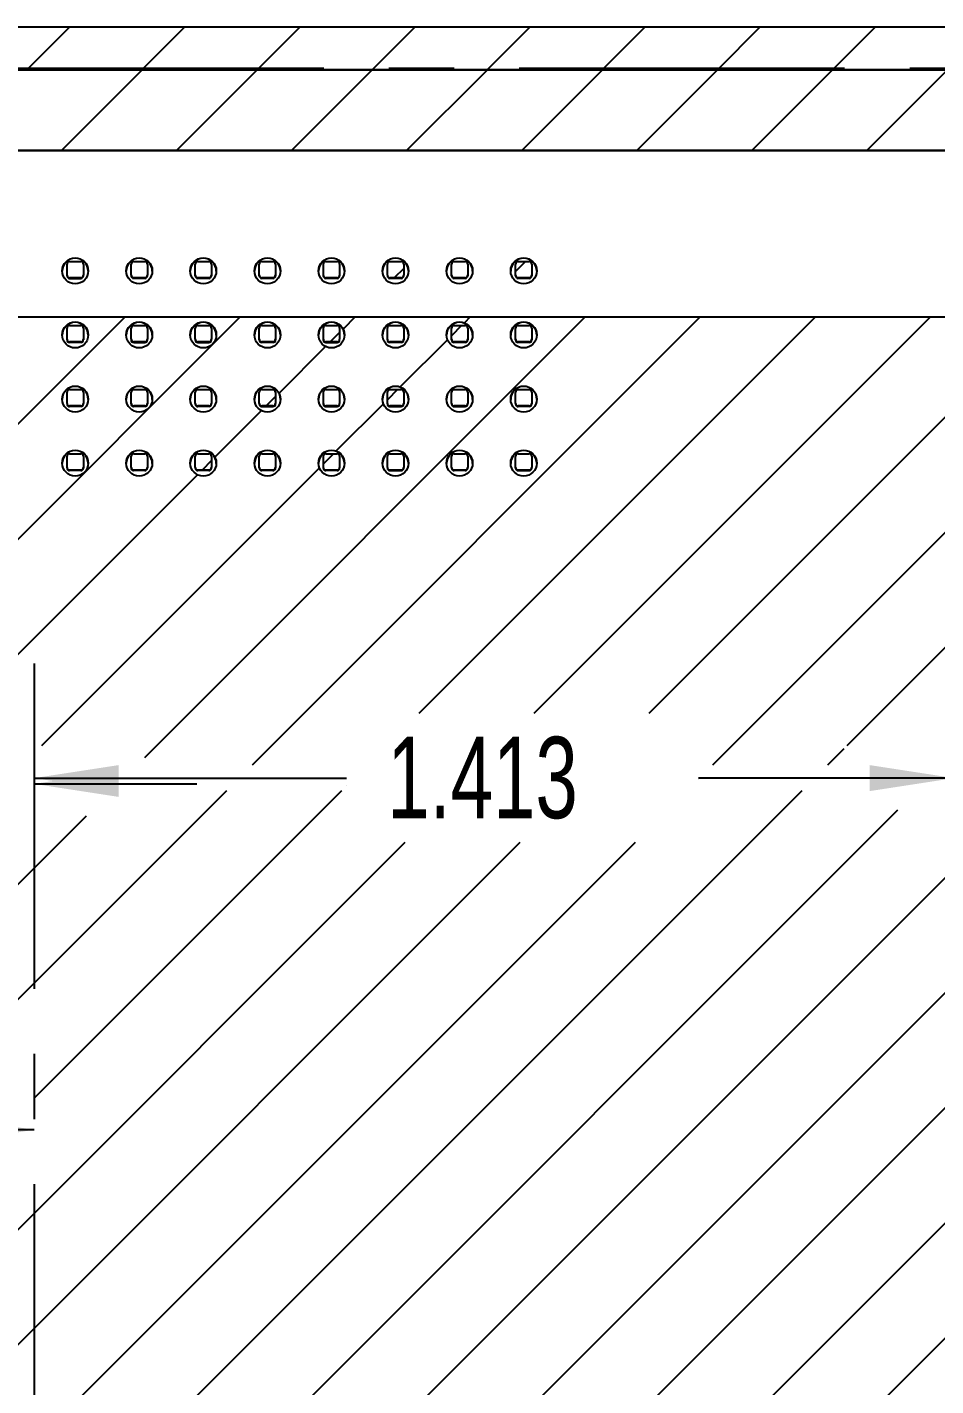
# Model space of a CAD drawing. Extents: x -3.1 to 16.8, y 0.7 to 10.7.
# Drawn here: x 4.74 to 6.136, y 4.812 to 6.899 of the extents above; entities that cross this region are included whole.
import ezdxf
from ezdxf.enums import TextEntityAlignment as Align

# ---------------------------------------------------------------- set-up
doc = ezdxf.new("R2010")
doc.units = 0
doc.linetypes.add('CENTERX2', pattern=[0.8, 0.5, -0.1, 0.1, -0.1])
doc.layers.get('0').update_dxf_attribs({"linetype": 'CONTINUOUS'})
doc.dimstyles.new('SLDDIMSTYLE1', dxfattribs={"dimtxt": 0.125, "dimasz": 0.13, "dimexe": 0, "dimexo": 0.0625, "dimgap": 0.03125, "dimtad": 0, "dimtih": 1, "dimtoh": 1, "dimzin": 12, "dimsah": 1, "dimcen": 0.09, "dimazin": 3, "dimtfac": 1, "dimtofl": 0, "dimtmove": 0, "dimatfit": 3})
doc.dimstyles.new('SLDDIMSTYLE2', dxfattribs={"dimtxt": 0.125, "dimasz": 0.13, "dimexe": 0, "dimexo": 0.0625, "dimgap": 0.03125, "dimtad": 0, "dimtih": 1, "dimtoh": 1, "dimzin": 12, "dimsah": 1, "dimcen": 0.09, "dimazin": 3, "dimtfac": 1, "dimtofl": 0, "dimtmove": 0, "dimatfit": 3})

# ---------------------------------------------------------------- blocks, each defined once
blk = doc.blocks.new('*D3')
at = {"color": 7, "linetype": 'CONTINUOUS'}
for p, q in [((2.562, 6.1687), (2.562, 5.0801)), ((2.562, 5.2051), (3.6659, 5.2051)), ((4.751, 5.2051), (4.2064, 5.2051))]:
    blk.add_line(p, q, dxfattribs=at)
for points in [[(2.562, 5.2051), (2.692, 5.1851), (2.692, 5.2251)], [(4.751, 5.2051), (4.621, 5.2251), (4.621, 5.1851)]]:
    blk.add_solid(points, dxfattribs=at)
at = {"color": 7, "linetype": 'CONTINUOUS', "width": 0.7}
blk.add_text('2.189', height=0.125, dxfattribs=at).set_placement((3.7284, 5.106), align=Align.BOTTOM_LEFT)
blk = doc.blocks.new('*D4')
at = {"color": 7, "linetype": 'CONTINUOUS'}
for p, q in [((4.3337, 6.1687), (4.3337, 5.6115)), ((4.3337, 5.7365), (4.0837, 5.7365)), ((4.751, 5.7365), (5.001, 5.7365))]:
    blk.add_line(p, q, dxfattribs=at)
for points in [[(4.3337, 5.7365), (4.2037, 5.7565), (4.2037, 5.7165)], [(4.751, 5.7365), (4.881, 5.7165), (4.881, 5.7565)]]:
    blk.add_solid(points, dxfattribs=at)
at = {"color": 7, "linetype": 'CONTINUOUS', "width": 0.7}
blk.add_text('.417', height=0.125, dxfattribs=at).set_placement((4.3683, 5.6373), align=Align.BOTTOM_LEFT)
blk = doc.blocks.new('*D5')
at = {"color": 7, "linetype": 'CONTINUOUS'}
for p, q in [((6.1644, 6.1687), (6.1644, 5.6204)), ((4.751, 5.7454), (5.2308, 5.7454)), ((6.1644, 5.7454), (5.7713, 5.7454))]:
    blk.add_line(p, q, dxfattribs=at)
for points in [[(4.751, 5.7454), (4.881, 5.7254), (4.881, 5.7654)], [(6.1644, 5.7454), (6.0344, 5.7654), (6.0344, 5.7254)]]:
    blk.add_solid(points, dxfattribs=at)
at = {"color": 7, "linetype": 'CONTINUOUS', "width": 0.7}
blk.add_text('1.413', height=0.125, dxfattribs=at).set_placement((5.2933, 5.6463), align=Align.BOTTOM_LEFT)

msp = doc.modelspace()

# ---------------------------------------------------------------- linework, layer by layer
at = {"color": 7, "linetype": 'CONTINUOUS'}
for p, q in [((7.5784, 6.899), (1.9236, 6.899)), ((4.8053, 6.899), (4.7404, 6.834)), ((4.9821, 6.899), (4.9171, 6.834)), ((5.1589, 6.899), (5.0939, 6.834)), ((5.3357, 6.899), (5.2707, 6.834)), ((5.5124, 6.899), (5.4475, 6.834)), ((5.6892, 6.899), (5.6242, 6.834)), ((5.866, 6.899), (5.801, 6.834)), ((6.0428, 6.899), (5.9778, 6.834)), ((1.9236, 6.834), (7.5784, 6.834)), ((2.5463, 6.8337), (6.9557, 6.8337)), ((4.9168, 6.8337), (4.7928, 6.7097)), ((5.0936, 6.8337), (4.9696, 6.7097)), ((5.2704, 6.8337), (5.1464, 6.7097)), ((5.4472, 6.8337), (5.3231, 6.7097)), ((5.6239, 6.8337), (5.4999, 6.7097)), ((5.8007, 6.8337), (5.6767, 6.7097)), ((5.9775, 6.8337), (5.8535, 6.7097)), ((6.1543, 6.8337), (6.0303, 6.7097)), ((2.5618, 6.7097), (6.9402, 6.7097)), ((6.9402, 6.7097), (2.5618, 6.7097)), ((4.8015, 6.518), (4.8015, 6.5351)), ((4.8054, 6.539), (4.8226, 6.539)), ((4.8265, 6.5351), (4.8265, 6.518)), ((4.8999, 6.518), (4.8999, 6.5351)), ((4.9039, 6.539), (4.921, 6.539)), ((4.9249, 6.5351), (4.9249, 6.518)), ((4.9983, 6.518), (4.9983, 6.5351)), ((5.0023, 6.539), (5.0194, 6.539)), ((5.0233, 6.5351), (5.0233, 6.518)), ((5.0968, 6.518), (5.0968, 6.5351)), ((5.1007, 6.539), (5.1178, 6.539)), ((5.1218, 6.5351), (5.1218, 6.518)), ((5.1952, 6.518), (5.1952, 6.5351)), ((5.1991, 6.539), (5.2163, 6.539)), ((5.2202, 6.5351), (5.2202, 6.518)), ((5.2936, 6.518), (5.2936, 6.5351)), ((5.2976, 6.539), (5.3147, 6.539)), ((5.3186, 6.5351), (5.3186, 6.518)), ((5.392, 6.518), (5.392, 6.5351)), ((5.396, 6.539), (5.4131, 6.539)), ((5.417, 6.5351), (5.417, 6.518)), ((5.506, 6.539), (5.4905, 6.5235)), ((5.4905, 6.518), (5.4905, 6.5351)), ((5.4944, 6.539), (5.5115, 6.539)), ((5.5155, 6.5351), (5.5155, 6.518)), ((4.8015, 6.5171), (4.8015, 6.518)), ((4.8226, 6.514), (4.8054, 6.514)), ((4.8054, 6.5131), (4.8054, 6.514)), ((4.8054, 6.5131), (4.8226, 6.5131)), ((4.8226, 6.5131), (4.8226, 6.514)), ((4.8265, 6.5171), (4.8265, 6.518)), ((4.8999, 6.518), (4.8999, 6.5171)), ((4.921, 6.514), (4.9039, 6.514)), ((4.9039, 6.514), (4.9039, 6.5131)), ((4.921, 6.5131), (4.9039, 6.5131)), ((4.921, 6.514), (4.921, 6.5131)), ((4.9249, 6.5171), (4.9249, 6.518)), ((4.9983, 6.5171), (4.9983, 6.518)), ((5.0194, 6.514), (5.0023, 6.514)), ((5.0023, 6.514), (5.0023, 6.5131)), ((5.0194, 6.5131), (5.0023, 6.5131)), ((5.0194, 6.514), (5.0194, 6.5131)), ((5.0233, 6.518), (5.0233, 6.5171)), ((5.0968, 6.5171), (5.0968, 6.518)), ((5.1178, 6.514), (5.1007, 6.514)), ((5.1007, 6.5131), (5.1007, 6.514)), ((5.1178, 6.5131), (5.1007, 6.5131)), ((5.1178, 6.514), (5.1178, 6.5131)), ((5.1218, 6.518), (5.1218, 6.5171)), ((5.1952, 6.5171), (5.1952, 6.518)), ((5.2163, 6.514), (5.1991, 6.514)), ((5.1991, 6.514), (5.1991, 6.5131)), ((5.2163, 6.5131), (5.1991, 6.5131)), ((5.2163, 6.514), (5.2163, 6.5131)), ((5.2202, 6.518), (5.2202, 6.5171)), ((5.2936, 6.518), (5.2936, 6.5171)), ((5.3147, 6.514), (5.2976, 6.514)), ((5.2976, 6.514), (5.2976, 6.5131)), ((5.3147, 6.5131), (5.2976, 6.5131)), ((5.3186, 6.5284), (5.3042, 6.514)), ((5.3147, 6.514), (5.3147, 6.5131)), ((5.3186, 6.5171), (5.3186, 6.518)), ((5.392, 6.5171), (5.392, 6.518)), ((5.4131, 6.514), (5.396, 6.514)), ((5.396, 6.5131), (5.396, 6.514)), ((5.4131, 6.5131), (5.396, 6.5131)), ((5.4131, 6.514), (5.4131, 6.5131)), ((5.417, 6.518), (5.417, 6.5171)), ((5.4905, 6.5171), (5.4905, 6.518)), ((5.5115, 6.514), (5.4944, 6.514)), ((5.4944, 6.5131), (5.4944, 6.514)), ((5.5115, 6.5131), (5.4944, 6.5131)), ((5.5115, 6.5131), (5.5115, 6.514)), ((5.5155, 6.518), (5.5155, 6.5171)), ((7.7189, 6.4538), (2.428, 1.1629)), ((4.8905, 6.4538), (4.2227, 5.786)), ((5.0672, 6.4538), (4.4489, 5.8355)), ((4.494, 6.4538), (6.7797, 6.4538)), ((5.5976, 6.4538), (4.9204, 5.7766)), ((5.7743, 6.4538), (5.0857, 5.7651)), ((5.244, 6.4538), (5.2255, 6.4353)), ((5.9511, 6.4538), (5.3418, 5.8444)), ((5.4208, 6.4538), (5.4118, 6.4448)), ((6.1279, 6.4538), (5.5185, 5.8444)), ((4.8015, 6.4195), (4.8015, 6.4367)), ((4.8054, 6.4406), (4.8226, 6.4406)), ((4.8265, 6.4367), (4.8265, 6.4195)), ((4.8999, 6.4195), (4.8999, 6.4367)), ((4.9039, 6.4406), (4.921, 6.4406)), ((4.9249, 6.4367), (4.9249, 6.4195)), ((4.9983, 6.4195), (4.9983, 6.4367)), ((5.0023, 6.4406), (5.0194, 6.4406)), ((5.0233, 6.4367), (5.0233, 6.4195)), ((5.0968, 6.4195), (5.0968, 6.4367)), ((5.1007, 6.4406), (5.1178, 6.4406)), ((5.1218, 6.4367), (5.1218, 6.4195)), ((5.1952, 6.4195), (5.1952, 6.4367)), ((5.1991, 6.4406), (5.2163, 6.4406)), ((5.2202, 6.43), (5.2058, 6.4156)), ((5.2202, 6.4367), (5.2202, 6.4195)), ((5.2936, 6.4195), (5.2936, 6.4367)), ((5.2976, 6.4406), (5.3147, 6.4406)), ((5.3186, 6.4367), (5.3186, 6.4195)), ((5.4076, 6.4406), (5.392, 6.425)), ((5.392, 6.4195), (5.392, 6.4367)), ((5.396, 6.4406), (5.4131, 6.4406)), ((5.417, 6.4367), (5.417, 6.4195)), ((5.4905, 6.4195), (5.4905, 6.4367)), ((5.4944, 6.4406), (5.5115, 6.4406)), ((5.5155, 6.4367), (5.5155, 6.4195)), ((4.8015, 6.4186), (4.8015, 6.4195)), ((4.8226, 6.4156), (4.8054, 6.4156)), ((4.8054, 6.4147), (4.8054, 6.4156)), ((4.8226, 6.4147), (4.8054, 6.4147)), ((4.8226, 6.4156), (4.8226, 6.4147)), ((4.8265, 6.4195), (4.8265, 6.4186)), ((4.8999, 6.4195), (4.8999, 6.4186)), ((4.921, 6.4156), (4.9039, 6.4156)), ((4.9039, 6.4147), (4.9039, 6.4156)), ((4.9039, 6.4147), (4.921, 6.4147)), ((4.921, 6.4147), (4.921, 6.4156)), ((4.9249, 6.4186), (4.9249, 6.4195)), ((4.9983, 6.4195), (4.9983, 6.4186)), ((5.0194, 6.4156), (5.0023, 6.4156)), ((5.0023, 6.4147), (5.0023, 6.4156)), ((5.0023, 6.4147), (5.0194, 6.4147)), ((5.0194, 6.4147), (5.0194, 6.4156)), ((5.0233, 6.4186), (5.0233, 6.4195)), ((5.0968, 6.4186), (5.0968, 6.4195)), ((5.1178, 6.4156), (5.1007, 6.4156)), ((5.1007, 6.4147), (5.1007, 6.4156)), ((5.1178, 6.4147), (5.1007, 6.4147)), ((5.1178, 6.4156), (5.1178, 6.4147)), ((5.1218, 6.4195), (5.1218, 6.4186)), ((5.1986, 6.4084), (5.1271, 6.3369)), ((5.1952, 6.4195), (5.1952, 6.4186)), ((5.2163, 6.4156), (5.1991, 6.4156)), ((5.1991, 6.4156), (5.1991, 6.4147)), ((5.1991, 6.4147), (5.2163, 6.4147)), ((5.2163, 6.4147), (5.2163, 6.4156)), ((5.2202, 6.4186), (5.2202, 6.4195)), ((5.2936, 6.4186), (5.2936, 6.4195)), ((5.3147, 6.4156), (5.2976, 6.4156)), ((5.2976, 6.4147), (5.2976, 6.4156)), ((5.3147, 6.4147), (5.2976, 6.4147)), ((5.3859, 6.4189), (5.3134, 6.3464)), ((5.3147, 6.4156), (5.3147, 6.4147)), ((5.3186, 6.4195), (5.3186, 6.4186)), ((5.392, 6.4186), (5.392, 6.4195)), ((5.4131, 6.4156), (5.396, 6.4156)), ((5.396, 6.4147), (5.396, 6.4156)), ((5.4131, 6.4147), (5.396, 6.4147)), ((5.4131, 6.4156), (5.4131, 6.4147)), ((5.417, 6.4195), (5.417, 6.4186)), ((5.4905, 6.4186), (5.4905, 6.4195)), ((5.5115, 6.4156), (5.4944, 6.4156)), ((5.4944, 6.4156), (5.4944, 6.4147)), ((5.5115, 6.4147), (5.4944, 6.4147)), ((5.5115, 6.4156), (5.5115, 6.4147)), ((5.5155, 6.4195), (5.5155, 6.4186)), ((7.2626, 6.3511), (2.428, 1.5165)), ((4.8015, 6.3211), (4.8015, 6.3382)), ((4.8054, 6.3422), (4.8226, 6.3422)), ((4.8265, 6.3382), (4.8265, 6.3211)), ((4.8999, 6.3211), (4.8999, 6.3382)), ((4.9039, 6.3422), (4.921, 6.3422)), ((4.9249, 6.3382), (4.9249, 6.3211)), ((4.9983, 6.3211), (4.9983, 6.3382)), ((5.0023, 6.3422), (5.0194, 6.3422)), ((5.0233, 6.3382), (5.0233, 6.3211)), ((5.0968, 6.3211), (5.0968, 6.3382)), ((5.1007, 6.3422), (5.1178, 6.3422)), ((5.1218, 6.3315), (5.1074, 6.3172)), ((5.1218, 6.3382), (5.1218, 6.3211)), ((5.1952, 6.3211), (5.1952, 6.3382)), ((5.1991, 6.3422), (5.2163, 6.3422)), ((5.2202, 6.3382), (5.2202, 6.3211)), ((5.3092, 6.3422), (5.2936, 6.3266)), ((5.2936, 6.3211), (5.2936, 6.3382)), ((5.2976, 6.3422), (5.3147, 6.3422)), ((5.3186, 6.3382), (5.3186, 6.3211)), ((5.392, 6.3211), (5.392, 6.3382)), ((5.396, 6.3422), (5.4131, 6.3422)), ((5.417, 6.3382), (5.417, 6.3211)), ((5.4905, 6.3211), (5.4905, 6.3382)), ((5.4944, 6.3422), (5.5115, 6.3422)), ((5.5155, 6.3382), (5.5155, 6.3211)), ((4.8015, 6.3211), (4.8015, 6.3202)), ((4.8226, 6.3172), (4.8054, 6.3172)), ((4.8054, 6.3172), (4.8054, 6.3163)), ((4.8226, 6.3163), (4.8054, 6.3163)), ((4.8226, 6.3172), (4.8226, 6.3163)), ((4.8265, 6.3202), (4.8265, 6.3211)), ((4.8999, 6.3202), (4.8999, 6.3211)), ((4.921, 6.3172), (4.9039, 6.3172)), ((4.9039, 6.3163), (4.9039, 6.3172)), ((4.921, 6.3163), (4.9039, 6.3163)), ((4.921, 6.3172), (4.921, 6.3163)), ((4.9249, 6.3211), (4.9249, 6.3202)), ((4.9983, 6.3211), (4.9983, 6.3202)), ((5.0194, 6.3172), (5.0023, 6.3172)), ((5.0023, 6.3172), (5.0023, 6.3163)), ((5.0194, 6.3163), (5.0023, 6.3163)), ((5.0194, 6.3172), (5.0194, 6.3163)), ((5.0233, 6.3202), (5.0233, 6.3211)), ((5.1002, 6.3099), (5.0286, 6.2384)), ((5.0968, 6.3211), (5.0968, 6.3202)), ((5.1178, 6.3172), (5.1007, 6.3172)), ((5.1007, 6.3163), (5.1007, 6.3172)), ((5.1007, 6.3163), (5.1178, 6.3163)), ((5.1178, 6.3163), (5.1178, 6.3172)), ((5.1218, 6.3202), (5.1218, 6.3211)), ((5.1952, 6.3211), (5.1952, 6.3202)), ((5.2163, 6.3172), (5.1991, 6.3172)), ((5.1991, 6.3172), (5.1991, 6.3163)), ((5.1991, 6.3163), (5.2163, 6.3163)), ((5.2875, 6.3205), (5.215, 6.248)), ((5.2163, 6.3163), (5.2163, 6.3172)), ((5.2202, 6.3202), (5.2202, 6.3211)), ((5.2936, 6.3202), (5.2936, 6.3211)), ((5.3147, 6.3172), (5.2976, 6.3172)), ((5.2976, 6.3172), (5.2976, 6.3163)), ((5.2976, 6.3163), (5.3147, 6.3163)), ((5.3147, 6.3172), (5.3147, 6.3163)), ((5.3186, 6.3211), (5.3186, 6.3202)), ((5.392, 6.3211), (5.392, 6.3202)), ((5.4131, 6.3172), (5.396, 6.3172)), ((5.396, 6.3172), (5.396, 6.3163)), ((5.396, 6.3163), (5.4131, 6.3163)), ((5.4131, 6.3163), (5.4131, 6.3172)), ((5.417, 6.3202), (5.417, 6.3211)), ((5.4905, 6.3211), (5.4905, 6.3202)), ((5.5115, 6.3172), (5.4944, 6.3172)), ((5.4944, 6.3172), (5.4944, 6.3163)), ((5.5115, 6.3163), (5.4944, 6.3163)), ((5.5115, 6.3172), (5.5115, 6.3163)), ((5.5155, 6.3211), (5.5155, 6.3202)), ((6.1593, 6.3084), (5.6953, 5.8444)), ((7.3688, 6.2804), (2.428, 1.3397)), ((4.8054, 6.2437), (4.8226, 6.2437)), ((4.9039, 6.2437), (4.921, 6.2437)), ((5.0023, 6.2437), (5.0194, 6.2437)), ((5.1007, 6.2437), (5.1178, 6.2437)), ((5.2107, 6.2437), (5.1952, 6.2282)), ((5.1991, 6.2437), (5.2163, 6.2437)), ((5.2976, 6.2437), (5.3147, 6.2437)), ((5.396, 6.2437), (5.4131, 6.2437)), ((5.4944, 6.2437), (5.5115, 6.2437)), ((5.1891, 6.2221), (4.762, 5.795)), ((4.8015, 6.2227), (4.8015, 6.2398)), ((4.8015, 6.2218), (4.8015, 6.2227)), ((4.8265, 6.2398), (4.8265, 6.2227)), ((4.8265, 6.2227), (4.8265, 6.2218)), ((4.8999, 6.2227), (4.8999, 6.2398)), ((4.8999, 6.2227), (4.8999, 6.2218)), ((4.9249, 6.2398), (4.9249, 6.2227)), ((4.9249, 6.2227), (4.9249, 6.2218)), ((4.9983, 6.2227), (4.9983, 6.2398)), ((4.9983, 6.2227), (4.9983, 6.2218)), ((5.0233, 6.2331), (5.009, 6.2187)), ((5.0233, 6.2398), (5.0233, 6.2227)), ((5.0233, 6.2218), (5.0233, 6.2227)), ((5.0968, 6.2227), (5.0968, 6.2398)), ((5.0968, 6.2218), (5.0968, 6.2227)), ((5.1218, 6.2398), (5.1218, 6.2227)), ((5.1218, 6.2227), (5.1218, 6.2218)), ((5.1952, 6.2227), (5.1952, 6.2398)), ((5.1952, 6.2218), (5.1952, 6.2227)), ((5.2202, 6.2398), (5.2202, 6.2227)), ((5.2202, 6.2227), (5.2202, 6.2218)), ((5.2936, 6.2227), (5.2936, 6.2398)), ((5.2936, 6.2227), (5.2936, 6.2218)), ((5.3186, 6.2398), (5.3186, 6.2227)), ((5.3186, 6.2218), (5.3186, 6.2227)), ((5.392, 6.2227), (5.392, 6.2398)), ((5.392, 6.2227), (5.392, 6.2218)), ((5.417, 6.2398), (5.417, 6.2227)), ((5.417, 6.2218), (5.417, 6.2227)), ((5.4905, 6.2227), (5.4905, 6.2398)), ((5.4905, 6.2218), (5.4905, 6.2227)), ((5.5155, 6.2398), (5.5155, 6.2227)), ((5.5155, 6.2218), (5.5155, 6.2227)), ((6.441, 6.2366), (5.9994, 5.795)), ((6.769, 6.211), (2.428, 1.87)), ((5.0017, 6.2115), (4.6257, 5.8355)), ((4.8226, 6.2187), (4.8054, 6.2187)), ((4.8054, 6.2179), (4.8054, 6.2187)), ((4.8226, 6.2179), (4.8054, 6.2179)), ((4.8226, 6.2187), (4.8226, 6.2179)), ((4.921, 6.2187), (4.9039, 6.2187)), ((4.9039, 6.2187), (4.9039, 6.2179)), ((4.921, 6.2179), (4.9039, 6.2179)), ((4.921, 6.2187), (4.921, 6.2179)), ((5.0194, 6.2187), (5.0023, 6.2187)), ((5.0023, 6.2187), (5.0023, 6.2179)), ((5.0194, 6.2179), (5.0023, 6.2179)), ((5.0194, 6.2187), (5.0194, 6.2179)), ((5.1178, 6.2187), (5.1007, 6.2187)), ((5.1007, 6.2179), (5.1007, 6.2187)), ((5.1178, 6.2179), (5.1007, 6.2179)), ((5.1178, 6.2187), (5.1178, 6.2179)), ((5.2163, 6.2187), (5.1991, 6.2187)), ((5.1991, 6.2179), (5.1991, 6.2187)), ((5.2163, 6.2179), (5.1991, 6.2179)), ((5.2163, 6.2187), (5.2163, 6.2179)), ((5.3147, 6.2187), (5.2976, 6.2187)), ((5.2976, 6.2179), (5.2976, 6.2187)), ((5.2976, 6.2179), (5.3147, 6.2179)), ((5.3147, 6.2179), (5.3147, 6.2187)), ((5.4131, 6.2187), (5.396, 6.2187)), ((5.396, 6.2187), (5.396, 6.2179)), ((5.4131, 6.2179), (5.396, 6.2179)), ((5.4131, 6.2187), (5.4131, 6.2179)), ((5.5115, 6.2187), (5.4944, 6.2187)), ((5.4944, 6.2179), (5.4944, 6.2187)), ((5.4944, 6.2179), (5.5115, 6.2179)), ((5.5115, 6.2179), (5.5115, 6.2187)), ((6.2461, 6.2184), (5.7928, 5.7651)), ((6.9335, 6.1987), (2.428, 1.6933)), ((5.995, 5.7906), (5.9696, 5.7651)), ((5.9302, 5.7258), (2.428, 2.2236)), ((5.0463, 5.7258), (4.5453, 5.2248)), ((5.2231, 5.7258), (4.752, 5.2546)), ((6.0771, 5.6959), (2.428, 2.0468)), ((4.8307, 5.6869), (4.3686, 5.2248)), ((5.3206, 5.6465), (2.428, 2.7539)), ((5.4973, 5.6465), (2.428, 2.5772)), ((5.6741, 5.6465), (2.428, 2.4004))]:
    msp.add_line(p, q, dxfattribs=at)
at = {"color": 7, "linetype": 'CENTERX2'}
for p, q in [((1.496, 6.8358), (8.006, 6.8358)), ((4.751, 5.9217), (4.751, 3.6255))]:
    msp.add_line(p, q, dxfattribs=at)
at = {"color": 7, "linetype": 'CONTINUOUS'}
for points in [[(5.771, 5.7433), (5.771, 5.7433)], [(5.2311, 5.7338), (5.2311, 5.7338)]]:
    msp.add_lwpolyline(points, dxfattribs=at)
for centre in [(4.814, 6.5246), (4.9124, 6.5246), (5.0108, 6.5246), (5.1093, 6.5246), (5.2077, 6.5246), (5.3061, 6.5246), (5.4045, 6.5246), (5.503, 6.5246), (4.814, 6.4262), (4.9124, 6.4262), (5.0108, 6.4262), (5.1093, 6.4262), (5.2077, 6.4262), (5.3061, 6.4262), (5.4045, 6.4262), (5.503, 6.4262), (4.814, 6.3277), (4.9124, 6.3277), (5.0108, 6.3277), (5.1093, 6.3277), (5.2077, 6.3277), (5.3061, 6.3277), (5.4045, 6.3277), (5.503, 6.3277), (4.814, 6.2293), (4.9124, 6.2293), (5.0108, 6.2293), (5.1093, 6.2293), (5.2077, 6.2293), (5.3061, 6.2293), (5.4045, 6.2293), (5.503, 6.2293)]:
    msp.add_circle(centre, 0.02, dxfattribs=at)
for centre, radius, start, end in [((4.814, 6.5241), 0.02, 89.9989, 179.9989), ((4.8054, 6.5351), 0.00394, 90.0011, 180.0011), ((4.814, 6.5241), 0.02, 0.0011, 90.0011), ((4.8226, 6.5351), 0.00394, 359.999, 89.9989), ((4.9124, 6.5241), 0.02, 89.9989, 179.9989), ((4.9039, 6.5351), 0.00394, 90.0011, 180.0011), ((4.9124, 6.5241), 0.02, 0.0011, 90.0011), ((4.921, 6.5351), 0.00394, 359.999, 89.9989), ((5.0108, 6.5241), 0.02, 89.9989, 179.9989), ((5.0023, 6.5351), 0.00394, 90.001, 180.0011), ((5.0108, 6.5241), 0.02, 0.0011, 90.0011), ((5.0194, 6.5351), 0.00394, 359.999, 89.9989), ((5.1093, 6.5241), 0.02, 89.9989, 179.9989), ((5.1007, 6.5351), 0.00394, 90.0011, 180.0011), ((5.1093, 6.5241), 0.02, 0.0011, 90.0011), ((5.1178, 6.5351), 0.00394, 359.999, 89.9989), ((5.2077, 6.5241), 0.02, 89.9989, 179.9989), ((5.1991, 6.5351), 0.00394, 90.0011, 180.0011), ((5.2077, 6.5241), 0.02, 0.0011, 90.0011), ((5.2163, 6.5351), 0.00394, 359.999, 89.9989), ((5.3061, 6.5241), 0.02, 89.9989, 179.9989), ((5.2976, 6.5351), 0.00394, 90.0011, 180.0011), ((5.3061, 6.5241), 0.02, 0.0011, 90.0011), ((5.3147, 6.5351), 0.00394, 359.999, 89.9989), ((5.4045, 6.5241), 0.02, 89.9989, 179.9989), ((5.396, 6.5351), 0.00394, 90.0011, 180.0011), ((5.4045, 6.5241), 0.02, 0.0011, 90.0011), ((5.4131, 6.5351), 0.00394, 359.999, 89.9989), ((5.503, 6.5241), 0.02, 89.9989, 179.9989), ((5.4944, 6.5351), 0.00394, 90.0011, 180.0011), ((5.503, 6.5241), 0.02, 0.0011, 90.0011), ((5.5115, 6.5351), 0.00394, 359.999, 89.9989), ((4.8054, 6.518), 0.00394, 179.9989, 269.9989), ((4.8056, 6.5171), 0.00412, 180.3043, 223.9484), ((4.8054, 6.5172), 0.00406, 226.803, 270.0473), ((4.8226, 6.518), 0.00394, 270.0011, 0.0011), ((4.8227, 6.5169), 0.00377, 268.1942, 314.9556), ((4.8224, 6.5171), 0.00411, 316.002, 359.7452), ((4.9039, 6.518), 0.00394, 179.9989, 269.9989), ((4.9037, 6.517), 0.00383, 178.5688, 225.684), ((4.9038, 6.5172), 0.00406, 226.803, 270.0473), ((4.921, 6.518), 0.00394, 270.0011, 0.0011), ((4.921, 6.5172), 0.00405, 269.8602, 313.2895), ((4.9208, 6.5171), 0.00411, 316.002, 359.7452), ((5.0023, 6.518), 0.00394, 179.9989, 269.9989), ((5.0025, 6.5171), 0.00412, 180.3043, 223.9484), ((5.0023, 6.5172), 0.00406, 226.803, 270.0473), ((5.0194, 6.518), 0.00394, 270.0011, 0.0011), ((5.0194, 6.5172), 0.00405, 269.8602, 313.2895), ((5.0196, 6.5169), 0.00376, 313.862, 1.8852), ((5.1007, 6.518), 0.00394, 179.9989, 269.9989), ((5.1006, 6.517), 0.00383, 178.5688, 225.684), ((5.1006, 6.5168), 0.00371, 224.634, 272.2163), ((5.1178, 6.518), 0.00394, 270.0011, 0.0011), ((5.1178, 6.5172), 0.00405, 269.8602, 313.2895), ((5.118, 6.5169), 0.00376, 313.862, 1.8852), ((5.1991, 6.518), 0.00394, 179.9989, 269.9989), ((5.1993, 6.5171), 0.00412, 180.3043, 223.9484), ((5.1991, 6.5172), 0.00406, 226.803, 270.0473), ((5.2163, 6.518), 0.00394, 270.0011, 0.0011), ((5.2163, 6.5172), 0.00405, 269.8602, 313.2895), ((5.2164, 6.5169), 0.00376, 313.862, 1.8852), ((5.2976, 6.518), 0.00394, 179.9989, 269.9989), ((5.2974, 6.517), 0.00383, 178.5688, 225.684), ((5.2975, 6.5172), 0.00406, 226.803, 270.0473), ((5.3147, 6.518), 0.00394, 270.0011, 0.0011), ((5.3147, 6.5172), 0.00405, 269.8602, 313.2895), ((5.3145, 6.5171), 0.00411, 316.002, 359.7452), ((5.396, 6.518), 0.00394, 179.9989, 269.9989), ((5.3959, 6.517), 0.00383, 178.5688, 225.684), ((5.3958, 6.5168), 0.00371, 224.634, 272.2163), ((5.4131, 6.518), 0.00394, 270.0011, 0.0011), ((5.4131, 6.5172), 0.00405, 269.8602, 313.2895), ((5.4133, 6.5169), 0.00376, 313.862, 1.8852), ((5.4944, 6.518), 0.00394, 179.9989, 269.9989), ((5.4943, 6.517), 0.00383, 178.5688, 225.684), ((5.4944, 6.5172), 0.00406, 226.803, 270.0473), ((5.5115, 6.518), 0.00394, 270.0011, 0.0011), ((5.5115, 6.5172), 0.00405, 269.8602, 313.2895), ((5.5114, 6.5171), 0.00411, 316.002, 359.7452), ((4.814, 6.4256), 0.02, 89.9989, 179.9989), ((4.8054, 6.4367), 0.00394, 90.0011, 180.0011), ((4.814, 6.4256), 0.02, 0.0011, 90.0011), ((4.8226, 6.4367), 0.00394, 359.999, 89.9989), ((4.9124, 6.4256), 0.02, 89.9989, 179.9989), ((4.9039, 6.4367), 0.00394, 90.0011, 180.0011), ((4.9124, 6.4256), 0.02, 0.0011, 90.0011), ((4.921, 6.4367), 0.00394, 359.999, 89.9989), ((5.0108, 6.4256), 0.02, 89.9989, 179.9989), ((5.0023, 6.4367), 0.00394, 90.0011, 180.0011), ((5.0108, 6.4256), 0.02, 0.0011, 90.0011), ((5.0194, 6.4367), 0.00394, 359.999, 89.9989), ((5.1093, 6.4256), 0.02, 89.9989, 179.9989), ((5.1007, 6.4367), 0.00394, 90.0011, 180.0011), ((5.1093, 6.4256), 0.02, 0.0011, 90.0011), ((5.1178, 6.4367), 0.00394, 359.999, 89.9989), ((5.2077, 6.4256), 0.02, 89.9989, 179.9989), ((5.1991, 6.4367), 0.00394, 90.0011, 180.0011), ((5.2077, 6.4256), 0.02, 0.0011, 90.0011), ((5.2163, 6.4367), 0.00394, 359.999, 89.9989), ((5.3061, 6.4256), 0.02, 89.9989, 179.9989), ((5.2976, 6.4367), 0.00394, 90.0011, 180.0011), ((5.3061, 6.4256), 0.02, 0.0011, 90.0011), ((5.3147, 6.4367), 0.00394, 359.999, 89.9989), ((5.4045, 6.4256), 0.02, 89.9989, 179.9989), ((5.396, 6.4367), 0.00394, 90.0011, 180.0011), ((5.4045, 6.4256), 0.02, 0.0011, 90.0011), ((5.4131, 6.4367), 0.00394, 359.999, 89.9989), ((5.503, 6.4256), 0.02, 89.9989, 179.9989), ((5.4944, 6.4367), 0.00394, 90.0011, 180.0011), ((5.503, 6.4256), 0.02, 0.0011, 90.0011), ((5.5115, 6.4367), 0.00394, 359.999, 89.9989), ((4.8054, 6.4195), 0.00394, 179.9989, 269.9989), ((4.8053, 6.4185), 0.00383, 178.5688, 225.684), ((4.8053, 6.4184), 0.00371, 224.634, 272.2163), ((4.8226, 6.4195), 0.00394, 270.0011, 0.0011), ((4.8226, 6.4187), 0.00405, 269.8602, 313.2895), ((4.8227, 6.4185), 0.00376, 313.862, 1.8852), ((4.9039, 6.4195), 0.00394, 179.9989, 269.9989), ((4.904, 6.4187), 0.00412, 180.3043, 223.9484), ((4.9038, 6.4188), 0.00406, 226.803, 270.0473), ((4.921, 6.4195), 0.00394, 270.0011, 0.0011), ((4.9211, 6.4185), 0.00377, 268.1942, 314.9556), ((4.9208, 6.4187), 0.00411, 316.002, 359.7452), ((5.0023, 6.4195), 0.00394, 179.9989, 269.9989), ((5.0025, 6.4187), 0.00412, 180.3043, 223.9484), ((5.0023, 6.4188), 0.00406, 226.803, 270.0473), ((5.0194, 6.4195), 0.00394, 270.0011, 0.0011), ((5.0195, 6.4185), 0.00377, 268.1942, 314.9556), ((5.0192, 6.4187), 0.00411, 316.002, 359.7452), ((5.1007, 6.4195), 0.00394, 179.9989, 269.9989), ((5.1006, 6.4185), 0.00383, 178.5688, 225.684), ((5.1006, 6.4184), 0.00371, 224.634, 272.2163), ((5.1178, 6.4195), 0.00394, 270.0011, 0.0011), ((5.1178, 6.4187), 0.00405, 269.8602, 313.2895), ((5.118, 6.4185), 0.00376, 313.862, 1.8852), ((5.1991, 6.4195), 0.00394, 179.9989, 269.9989), ((5.1993, 6.4187), 0.00412, 180.3043, 223.9484), ((5.199, 6.4184), 0.00371, 224.634, 272.2163), ((5.2163, 6.4195), 0.00394, 270.0011, 0.0011), ((5.2163, 6.4187), 0.00405, 269.8602, 313.2895), ((5.2161, 6.4187), 0.00411, 316.002, 359.7452), ((5.2976, 6.4195), 0.00394, 179.9989, 269.9989), ((5.2974, 6.4185), 0.00383, 178.5688, 225.684), ((5.2974, 6.4184), 0.00371, 224.634, 272.2163), ((5.3147, 6.4195), 0.00394, 270.0011, 0.0011), ((5.3147, 6.4187), 0.00405, 269.8602, 313.2895), ((5.3149, 6.4185), 0.00376, 313.862, 1.8852), ((5.396, 6.4195), 0.00394, 179.9989, 269.9989), ((5.3959, 6.4185), 0.00383, 178.5688, 225.684), ((5.3958, 6.4184), 0.00371, 224.634, 272.2163), ((5.4131, 6.4195), 0.00394, 270.0011, 0.0011), ((5.4131, 6.4187), 0.00405, 269.8602, 313.2895), ((5.4133, 6.4185), 0.00376, 313.862, 1.8852), ((5.4944, 6.4195), 0.00394, 179.9989, 269.9989), ((5.4946, 6.4187), 0.00412, 180.3043, 223.9484), ((5.4944, 6.4188), 0.00406, 226.803, 270.0473), ((5.5115, 6.4195), 0.00394, 270.0011, 0.0011), ((5.5115, 6.4187), 0.00405, 269.8602, 313.2895), ((5.5117, 6.4185), 0.00376, 313.862, 1.8852), ((4.814, 6.3272), 0.02, 89.9989, 179.9989), ((4.814, 6.3272), 0.02, 0.0011, 90.0011), ((4.9124, 6.3272), 0.02, 89.9989, 179.9989), ((4.9124, 6.3272), 0.02, 0.0011, 90.0011), ((5.0108, 6.3272), 0.02, 89.9989, 179.9989), ((5.0108, 6.3272), 0.02, 0.0011, 90.0011), ((5.1093, 6.3272), 0.02, 89.9989, 179.9989), ((5.1093, 6.3272), 0.02, 0.0011, 90.0011), ((5.2077, 6.3272), 0.02, 89.9989, 179.9989), ((5.2077, 6.3272), 0.02, 0.0011, 90.0011), ((5.3061, 6.3272), 0.02, 89.9989, 179.9989), ((5.3061, 6.3272), 0.02, 0.0011, 90.0011), ((5.4045, 6.3272), 0.02, 89.9989, 179.9989), ((5.4045, 6.3272), 0.02, 0.0011, 90.0011), ((5.503, 6.3272), 0.02, 89.9989, 179.9989), ((5.503, 6.3272), 0.02, 0.0011, 90.0011), ((4.8054, 6.3382), 0.00394, 90.0011, 180.0011), ((4.8226, 6.3382), 0.00394, 359.999, 89.9989), ((4.9039, 6.3382), 0.00394, 90.0011, 180.0011), ((4.921, 6.3382), 0.00394, 359.999, 89.9989), ((5.0023, 6.3382), 0.00394, 90.001, 180.0011), ((5.0194, 6.3382), 0.00394, 359.999, 89.9989), ((5.1007, 6.3382), 0.00394, 90.0011, 180.0011), ((5.1178, 6.3382), 0.00394, 359.999, 89.9989), ((5.1991, 6.3382), 0.00394, 90.0011, 180.0011), ((5.2163, 6.3382), 0.00394, 359.999, 89.9989), ((5.2976, 6.3382), 0.00394, 90.0011, 180.0011), ((5.3147, 6.3382), 0.00394, 359.999, 89.9989), ((5.396, 6.3382), 0.00394, 90.0011, 180.0011), ((5.4131, 6.3382), 0.00394, 359.999, 89.9989), ((5.4944, 6.3382), 0.00394, 90.0011, 180.0011), ((5.5115, 6.3382), 0.00394, 359.999, 89.9989), ((4.8054, 6.3211), 0.00394, 179.9989, 269.9989), ((4.8053, 6.3201), 0.00383, 178.5688, 225.684), ((4.8054, 6.3203), 0.00406, 226.803, 270.0473), ((4.8226, 6.3211), 0.00394, 270.0011, 0.0011), ((4.8226, 6.3203), 0.00405, 269.8602, 313.2895), ((4.8224, 6.3202), 0.00411, 316.002, 359.7452), ((4.9039, 6.3211), 0.00394, 179.9989, 269.9989), ((4.9037, 6.3201), 0.00383, 178.5688, 225.684), ((4.9038, 6.3203), 0.00406, 226.803, 270.0473), ((4.921, 6.3211), 0.00394, 270.0011, 0.0011), ((4.9211, 6.3201), 0.00377, 268.1942, 314.9556), ((4.9208, 6.3202), 0.00411, 316.002, 359.7452), ((5.0023, 6.3211), 0.00394, 179.9989, 269.9989), ((5.0022, 6.3201), 0.00383, 178.5688, 225.684), ((5.0023, 6.3203), 0.00406, 226.803, 270.0473), ((5.0194, 6.3211), 0.00394, 270.0011, 0.0011), ((5.0194, 6.3203), 0.00405, 269.8602, 313.2895), ((5.0192, 6.3202), 0.00411, 316.002, 359.7452), ((5.1007, 6.3211), 0.00394, 179.9989, 269.9989), ((5.1009, 6.3202), 0.00412, 180.3043, 223.9484), ((5.1007, 6.3203), 0.00406, 226.803, 270.0473), ((5.1178, 6.3211), 0.00394, 270.0011, 0.0011), ((5.1179, 6.3201), 0.00377, 268.1942, 314.9556), ((5.1177, 6.3202), 0.00411, 316.002, 359.7452), ((5.1991, 6.3211), 0.00394, 179.9989, 269.9989), ((5.1993, 6.3202), 0.00412, 180.3043, 223.9484), ((5.1991, 6.3203), 0.00406, 226.803, 270.0473), ((5.2163, 6.3211), 0.00394, 270.0011, 0.0011), ((5.2163, 6.3203), 0.00405, 269.8602, 313.2895), ((5.2161, 6.3202), 0.00411, 316.002, 359.7452), ((5.2976, 6.3211), 0.00394, 179.9989, 269.9989), ((5.2977, 6.3202), 0.00412, 180.3043, 223.9484), ((5.2975, 6.3203), 0.00406, 226.803, 270.0473), ((5.3147, 6.3211), 0.00394, 270.0011, 0.0011), ((5.3148, 6.3201), 0.00377, 268.1942, 314.9556), ((5.3145, 6.3202), 0.00411, 316.002, 359.7452), ((5.396, 6.3211), 0.00394, 179.9989, 269.9989), ((5.3962, 6.3202), 0.00412, 180.3043, 223.9484), ((5.396, 6.3203), 0.00406, 226.803, 270.0473), ((5.4131, 6.3211), 0.00394, 270.0011, 0.0011), ((5.4131, 6.3203), 0.00405, 269.8602, 313.2895), ((5.4129, 6.3202), 0.00411, 316.002, 359.7452), ((5.4944, 6.3211), 0.00394, 179.9989, 269.9989), ((5.4943, 6.3201), 0.00383, 178.5688, 225.684), ((5.4944, 6.3203), 0.00406, 226.803, 270.0473), ((5.5115, 6.3211), 0.00394, 270.0011, 0.0011), ((5.5115, 6.3203), 0.00405, 269.8602, 313.2895), ((5.5117, 6.3201), 0.00376, 313.862, 1.8852), ((4.814, 6.2288), 0.02, 89.9989, 179.9989), ((4.8054, 6.2398), 0.00394, 90.0011, 180.0011), ((4.814, 6.2288), 0.02, 0.0011, 90.0011), ((4.8226, 6.2398), 0.00394, 359.999, 89.9989), ((4.9124, 6.2288), 0.02, 89.9989, 179.9989), ((4.9039, 6.2398), 0.00394, 90.0011, 180.0011), ((4.9124, 6.2288), 0.02, 0.0011, 90.0011), ((4.921, 6.2398), 0.00394, 359.999, 89.9989), ((5.0108, 6.2288), 0.02, 89.9989, 179.9989), ((5.0023, 6.2398), 0.00394, 90.001, 180.0011), ((5.0108, 6.2288), 0.02, 0.0011, 90.0011), ((5.0194, 6.2398), 0.00394, 359.999, 89.9989), ((5.1093, 6.2288), 0.02, 89.9989, 179.9989), ((5.1007, 6.2398), 0.00394, 90.0011, 180.0011), ((5.1093, 6.2288), 0.02, 0.0011, 90.0011), ((5.1178, 6.2398), 0.00394, 359.999, 89.9989), ((5.2077, 6.2288), 0.02, 89.9989, 179.9989), ((5.1991, 6.2398), 0.00394, 90.0011, 180.0011), ((5.2077, 6.2288), 0.02, 0.0011, 90.0011), ((5.2163, 6.2398), 0.00394, 359.999, 89.9989), ((5.3061, 6.2288), 0.02, 89.9989, 179.9989), ((5.2976, 6.2398), 0.00394, 90.0011, 180.0011), ((5.3061, 6.2288), 0.02, 0.0011, 90.0011), ((5.3147, 6.2398), 0.00394, 359.999, 89.9989), ((5.4045, 6.2288), 0.02, 89.9989, 179.9989), ((5.396, 6.2398), 0.00394, 90.0011, 180.0011), ((5.4045, 6.2288), 0.02, 0.0011, 90.0011), ((5.4131, 6.2398), 0.00394, 359.999, 89.9989), ((5.503, 6.2288), 0.02, 89.9989, 179.9989), ((5.4944, 6.2398), 0.00394, 90.0011, 180.0011), ((5.503, 6.2288), 0.02, 0.0011, 90.0011), ((5.5115, 6.2398), 0.00394, 359.999, 89.9989), ((4.8054, 6.2227), 0.00394, 179.999, 269.9989), ((4.8053, 6.2217), 0.00383, 178.5688, 225.684), ((4.8226, 6.2227), 0.00394, 270.0011, 0.0011), ((4.8224, 6.2218), 0.00411, 316.002, 359.7452), ((4.9039, 6.2227), 0.00394, 179.9989, 269.9989), ((4.9037, 6.2217), 0.00383, 178.5688, 225.684), ((4.921, 6.2227), 0.00394, 270.0011, 0.0011), ((4.9212, 6.2217), 0.00376, 313.862, 1.8852), ((5.0023, 6.2227), 0.00394, 179.999, 269.9989), ((5.0022, 6.2217), 0.00383, 178.5688, 225.684), ((5.0194, 6.2227), 0.00394, 270.0011, 0.0011), ((5.0192, 6.2218), 0.00411, 316.002, 359.7452), ((5.1007, 6.2227), 0.00394, 179.999, 269.9989), ((5.1006, 6.2217), 0.00383, 178.5688, 225.684), ((5.1178, 6.2227), 0.00394, 270.0011, 0.0011), ((5.1177, 6.2218), 0.00411, 316.002, 359.7452), ((5.1991, 6.2227), 0.00394, 179.999, 269.9989), ((5.199, 6.2217), 0.00383, 178.5688, 225.684), ((5.2163, 6.2227), 0.00394, 270.0011, 0.0011), ((5.2161, 6.2218), 0.00411, 316.002, 359.7452), ((5.2976, 6.2227), 0.00394, 179.9989, 269.9989), ((5.2977, 6.2218), 0.00412, 180.3043, 223.9484), ((5.3147, 6.2227), 0.00394, 270.0011, 0.0011), ((5.3145, 6.2218), 0.00411, 316.002, 359.7452), ((5.396, 6.2227), 0.00394, 179.9989, 269.9989), ((5.3959, 6.2217), 0.00383, 178.5688, 225.684), ((5.4131, 6.2227), 0.00394, 270.0011, 0.0011), ((5.4129, 6.2218), 0.00411, 316.002, 359.7452), ((5.4944, 6.2227), 0.00394, 179.999, 269.9989), ((5.4946, 6.2218), 0.00412, 180.3043, 223.9484), ((5.5115, 6.2227), 0.00394, 270.0011, 0.0011), ((5.5114, 6.2218), 0.00411, 316.002, 359.7452), ((4.8054, 6.2219), 0.00406, 226.803, 270.0473), ((4.8227, 6.2216), 0.00377, 268.1942, 314.9556), ((4.9038, 6.2219), 0.00406, 226.803, 270.0473), ((4.921, 6.2219), 0.00405, 269.8602, 313.2895), ((5.0023, 6.2219), 0.00406, 226.803, 270.0473), ((5.0194, 6.2219), 0.00405, 269.8602, 313.2895), ((5.1007, 6.2219), 0.00406, 226.803, 270.0473), ((5.1179, 6.2216), 0.00377, 268.1942, 314.9556), ((5.1991, 6.2219), 0.00406, 226.803, 270.0473), ((5.2164, 6.2216), 0.00377, 268.1942, 314.9556), ((5.2975, 6.2219), 0.00406, 226.803, 270.0473), ((5.3148, 6.2216), 0.00377, 268.1942, 314.9556), ((5.396, 6.2219), 0.00406, 226.803, 270.0473), ((5.4131, 6.2219), 0.00405, 269.8602, 313.2895), ((5.4944, 6.2219), 0.00406, 226.803, 270.0473), ((5.5116, 6.2216), 0.00377, 268.1942, 314.9556)]:
    msp.add_arc(centre, radius, start, end, dxfattribs=at)

# ---------------------------------------------------------------- dimensions: what is measured, and where the dimension line sits
for base, p1, p2, dimstyle, picture, middle in [((2.562, 5.2051), (4.751, 5.9217), (2.562, 6.2187), 'SLDDIMSTYLE2', '*D3', (3.9361, 5.2051)), ((4.751, 5.7365), (4.3337, 6.2187), (4.751, 5.9217), 'SLDDIMSTYLE1', '*D4', (4.5299, 5.7365)), ((6.1644, 5.7454), (4.751, 5.9217), (6.1644, 6.2187), 'SLDDIMSTYLE2', '*D5', (5.501, 5.7454))]:
    dim = msp.add_linear_dim(base=base, p1=p1, p2=p2, dimstyle=dimstyle, dxfattribs=at)
    dim.commit()
    dim.dimension.update_dxf_attribs({"geometry": picture, "text_midpoint": middle, "dimtype": 160})

doc.saveas('drawing.dxf')
